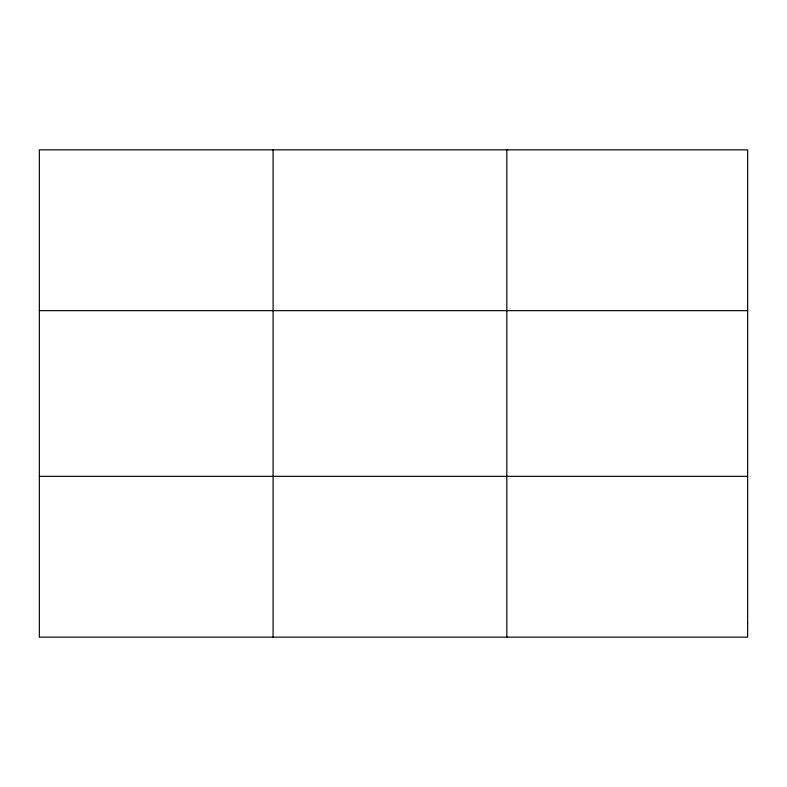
<?xml version="1.0" encoding="UTF-8"?>
<svg xmlns="http://www.w3.org/2000/svg" width="787" height="787" viewBox="0 0 787 787"><rect width="100%" height="100%" fill="white"/><g stroke="black" fill="none" stroke-linecap="round" stroke-linejoin="round"><path stroke-width="1.18" d="M273.089 637.165L273.089 149.835M506.828 637.165L506.828 149.835M39.35 310.658L747.65 310.658M39.35 476.342L747.65 476.342M747.65 622.537L747.65 637.165L39.35 637.165L39.35 149.835L747.65 149.835L747.65 622.537"/></g></svg>
